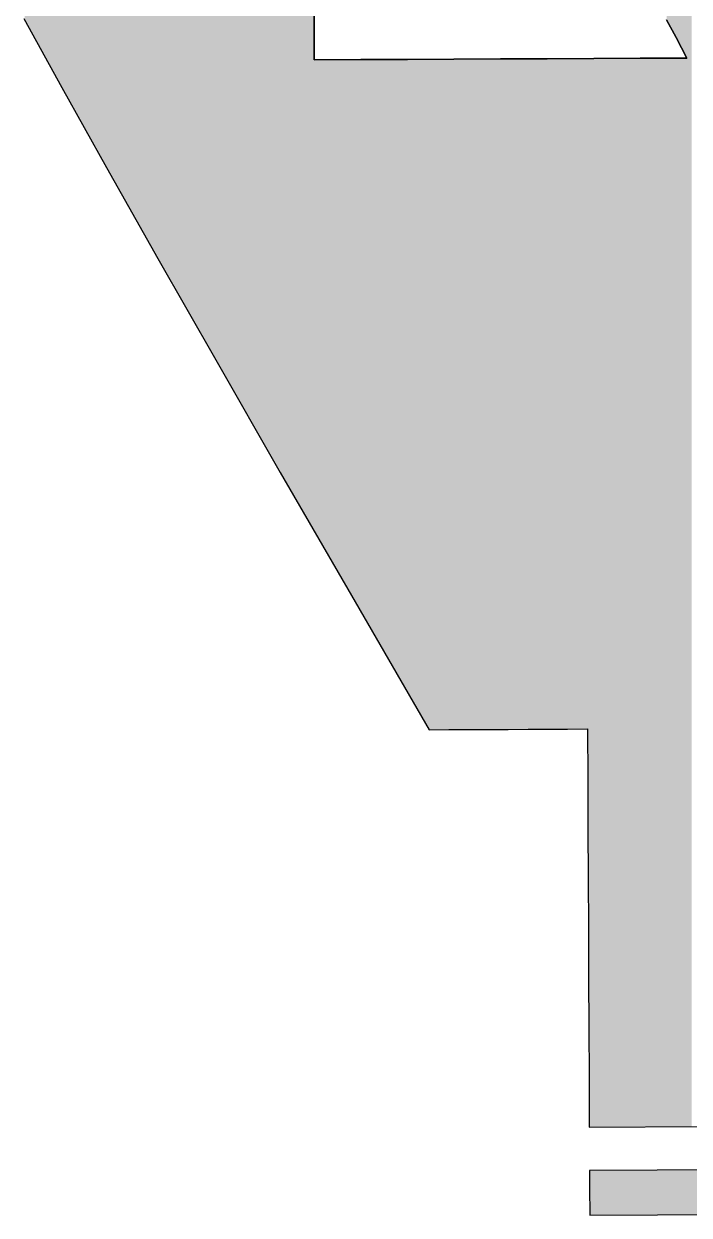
# Model space of a CAD drawing. Extents: x 4.5 to 35.8, y -15.7 to -10.4.
# Drawn here: x 32.185 to 33.65, y -15.619 to -12.997 of the extents above; entities that cross this region are included whole.
import ezdxf

# ---------------------------------------------------------------- set-up
doc = ezdxf.new("R2010")
doc.units = 0
doc.layers.add('LAYER_1', color=7, linetype='CONTINUOUS')

# ---------------------------------------------------------------- blocks, each defined once
blk = doc.blocks.new('*U7')
at = {"layer": 'LAYER_1', "color": 7}
for points in [[(32.1868, -12.9889), (32.1868, -10.5101), (32.2409, -13.0871)], [(32.2409, -13.0871), (32.1868, -10.5101), (32.2409, -10.6016)], [(32.2409, -13.0871), (32.2409, -10.6016), (32.2687, -13.1375)], [(32.2687, -13.1375), (32.2409, -10.6016), (32.2687, -10.6503)], [(32.2687, -13.1375), (32.2687, -10.6503), (32.3082, -13.2083)], [(32.3082, -13.2083), (32.2687, -10.6503), (32.3082, -10.7194)], [(32.3082, -13.2083), (32.3082, -10.7194), (32.3671, -13.3135)], [(32.3671, -13.3135), (32.3082, -10.7194), (32.3671, -10.8244)], [(32.3671, -13.3135), (32.3671, -10.8244), (32.3889, -13.3521)], [(32.3889, -13.3521), (32.3671, -10.8244), (32.3889, -10.8633)], [(32.3889, -13.3521), (32.3889, -10.8633), (32.48, -13.5133)], [(32.48, -13.5133), (32.3889, -10.8633), (32.48, -11.0284)], [(32.48, -13.5133), (32.48, -11.0284), (32.4828, -13.5182)], [(32.4828, -13.5182), (32.48, -11.0284), (32.4828, -11.0335)], [(32.4828, -13.5182), (32.4828, -11.0335), (32.5898, -13.7061)], [(32.5898, -13.7061), (32.4828, -11.0335), (32.5898, -11.2298)], [(32.5898, -13.7061), (32.5898, -11.2298), (32.6074, -13.7369)], [(32.6074, -13.7369), (32.5898, -11.2298), (32.6074, -11.2534)], [(32.6074, -13.7369), (32.6074, -11.2534), (32.6138, -13.7481)], [(32.6138, -13.7481), (32.6074, -11.2534), (32.6138, -11.262)], [(32.6138, -13.7481), (32.6138, -11.262), (32.6648, -13.837)], [(32.6648, -13.837), (32.6138, -11.262), (32.6648, -11.3438)], [(32.6648, -13.837), (32.6648, -11.3438), (32.743, -13.9731)], [(32.743, -13.9731), (32.6648, -11.3438), (32.743, -11.4754)], [(32.743, -13.9731), (32.743, -11.4754), (32.7494, -13.9843)], [(32.7494, -13.9843), (32.743, -11.4754), (32.7494, -11.4865)], [(32.7494, -13.9843), (32.7494, -11.4865), (32.8232, -14.1122)], [(32.8232, -14.1122), (32.7494, -11.4865), (32.8232, -11.6136)], [(32.8232, -14.1122), (32.8232, -12.8824), (32.8233, -14.1124)], [(32.8233, -14.1124), (32.8232, -12.8824), (32.8233, -12.9067)], [(33.621, -13.0273), (33.5999, -12.879), (33.621, -12.8789)], [(33.5999, -12.9881), (33.5999, -12.879), (33.621, -13.0273)], [(33.6373, -13.0589), (33.621, -12.8789), (33.6373, -12.8788)], [(33.621, -13.0273), (33.621, -12.8789), (33.6373, -13.0589)], [(33.6373, -13.0589), (33.6373, -12.8788), (33.6443, -13.0725)], [(33.6443, -13.0725), (33.6373, -12.8788), (33.6443, -12.8788)], [(33.6548, -15.4239), (33.6443, -12.8788), (33.6548, -12.8787)], [(33.6443, -15.4239), (33.6443, -12.8788), (33.6548, -15.4239)], [(32.8233, -14.1124), (32.8233, -12.9067), (32.8234, -14.1126)], [(32.8234, -14.1126), (32.8233, -12.9067), (32.8234, -12.9309)], [(32.8234, -14.1126), (32.8234, -12.9309), (32.8235, -14.1128)], [(32.8235, -14.1128), (32.8234, -12.9309), (32.8235, -12.9552)], [(32.8235, -14.1128), (32.8235, -12.9552), (32.8237, -14.113)], [(32.8237, -14.113), (32.8235, -12.9552), (32.8237, -12.9794)], [(32.8237, -14.113), (32.8237, -12.9794), (32.8238, -14.1132)], [(32.8238, -14.1132), (32.8237, -12.9794), (32.8238, -13.0036)], [(32.8238, -14.1132), (32.8238, -13.0036), (32.8239, -14.1134)], [(32.8239, -14.1134), (32.8238, -13.0036), (32.8239, -13.0279)], [(32.8239, -14.1134), (32.8239, -13.0279), (32.824, -14.1135)], [(32.824, -14.1135), (32.8239, -13.0279), (32.824, -13.0521)], [(32.824, -14.1135), (32.824, -13.0521), (32.8241, -14.1137)], [(32.8241, -14.1137), (32.824, -13.0521), (32.8241, -13.0764)], [(32.8483, -14.1557), (32.8241, -13.0764), (32.8483, -13.0762)], [(32.8241, -14.1137), (32.8241, -13.0764), (32.8483, -14.1557)], [(32.9059, -14.2554), (32.8483, -13.0762), (32.9059, -13.076)], [(32.8483, -14.1557), (32.8483, -13.0762), (32.9059, -14.2554)], [(32.9059, -14.2554), (32.9059, -13.076), (32.9104, -14.2632)], [(32.9104, -14.2632), (32.9059, -13.076), (32.9104, -13.076)], [(32.9266, -14.2912), (32.9104, -13.076), (32.9266, -13.0759)], [(32.9104, -14.2632), (32.9104, -13.076), (32.9266, -14.2912)], [(32.9807, -14.3844), (32.9266, -13.0759), (32.9807, -13.0756)], [(32.9266, -14.2912), (32.9266, -13.0759), (32.9807, -14.3844)], [(32.9976, -14.4135), (32.9807, -13.0756), (32.9976, -13.0755)], [(32.9807, -14.3844), (32.9807, -13.0756), (32.9976, -14.4135)], [(33.0291, -14.4679), (32.9976, -13.0755), (33.0291, -13.0754)], [(32.9976, -14.4135), (32.9976, -13.0755), (33.0291, -14.4679)], [(33.077, -14.5504), (33.0291, -13.0754), (33.077, -13.0752)], [(33.0291, -14.4679), (33.0291, -13.0754), (33.077, -14.5504)], [(33.0848, -14.5503), (33.077, -13.0752), (33.0848, -13.0751)], [(33.077, -14.5504), (33.077, -13.0752), (33.0848, -14.5503)], [(33.1206, -14.5502), (33.0848, -13.0751), (33.1206, -13.075)], [(33.0848, -14.5503), (33.0848, -13.0751), (33.1206, -14.5502)], [(33.1317, -14.5501), (33.1206, -13.075), (33.1317, -13.0749)], [(33.1206, -14.5502), (33.1206, -13.075), (33.1317, -14.5501)], [(33.1317, -14.5501), (33.1317, -13.0749), (33.1404, -14.5501)], [(33.1404, -14.5501), (33.1317, -13.0749), (33.1404, -13.0749)], [(33.1641, -14.55), (33.1404, -13.0749), (33.1641, -13.0748)], [(33.1404, -14.5501), (33.1404, -13.0749), (33.1641, -14.55)], [(33.1719, -14.5499), (33.1641, -13.0748), (33.1719, -13.0747)], [(33.1641, -14.55), (33.1641, -13.0748), (33.1719, -14.5499)], [(33.2077, -14.5498), (33.1719, -13.0747), (33.2077, -13.0746)], [(33.1719, -14.5499), (33.1719, -13.0747), (33.2077, -14.5498)], [(33.2342, -14.5497), (33.2077, -13.0746), (33.2342, -13.0744)], [(33.2077, -14.5498), (33.2077, -13.0746), (33.2342, -14.5497)], [(33.2342, -14.5497), (33.2342, -13.0744), (33.2513, -14.5496)], [(33.2513, -14.5496), (33.2342, -13.0744), (33.2513, -13.0744)], [(33.2591, -14.5495), (33.2513, -13.0744), (33.2591, -13.0743)], [(33.2513, -14.5496), (33.2513, -13.0744), (33.2591, -14.5495)], [(33.2949, -14.5494), (33.2591, -13.0743), (33.2949, -13.0742)], [(33.2591, -14.5495), (33.2591, -13.0743), (33.2949, -14.5494)], [(33.3271, -14.5492), (33.2949, -13.0742), (33.3271, -13.074)], [(33.2949, -14.5494), (33.2949, -13.0742), (33.3271, -14.5492)], [(33.3271, -14.5492), (33.3271, -13.074), (33.3367, -14.5492)], [(33.3367, -14.5492), (33.3271, -13.074), (33.3367, -13.074)], [(33.3367, -14.5492), (33.3367, -13.074), (33.3384, -14.5492)], [(33.3384, -14.5492), (33.3367, -13.074), (33.3384, -13.074)], [(33.3463, -14.5491), (33.3384, -13.074), (33.3463, -13.0739)], [(33.3384, -14.5492), (33.3384, -13.074), (33.3463, -14.5491)], [(33.382, -14.549), (33.3463, -13.0739), (33.382, -13.0738)], [(33.3463, -14.5491), (33.3463, -13.0739), (33.382, -14.549)], [(33.4256, -14.5488), (33.382, -13.0738), (33.4256, -13.0736)], [(33.382, -14.549), (33.382, -13.0738), (33.4256, -14.5488)], [(33.4256, -14.5488), (33.4256, -13.0736), (33.4261, -14.6583)], [(33.4261, -14.6583), (33.4256, -13.0736), (33.4261, -13.0736)], [(33.4266, -14.7678), (33.4261, -13.0736), (33.4266, -13.0735)], [(33.4261, -14.6583), (33.4261, -13.0736), (33.4266, -14.7678)], [(33.4266, -14.7678), (33.4266, -13.0735), (33.4271, -14.8773)], [(33.4271, -14.8773), (33.4266, -13.0735), (33.4271, -13.0735)], [(33.4271, -14.8773), (33.4271, -13.0735), (33.4276, -14.9869)], [(33.4276, -14.9869), (33.4271, -13.0735), (33.4276, -13.0735)], [(33.4276, -14.9869), (33.4276, -13.0735), (33.4281, -15.0964)], [(33.4281, -15.0964), (33.4276, -13.0735), (33.4281, -13.0735)], [(33.4281, -15.0964), (33.4281, -13.0735), (33.4286, -15.2059)], [(33.4286, -15.2059), (33.4281, -13.0735), (33.4286, -13.0735)], [(33.4286, -15.2059), (33.4286, -13.0735), (33.4291, -15.3154)], [(33.4291, -15.3154), (33.4286, -13.0735), (33.4291, -13.0735)], [(33.4291, -15.3154), (33.4291, -13.0735), (33.4296, -15.4249)], [(33.4296, -15.4249), (33.4291, -13.0735), (33.4296, -13.0735)], [(33.4296, -15.4249), (33.4296, -13.0735), (33.4335, -15.4249)], [(33.4335, -15.4249), (33.4296, -13.0735), (33.4335, -13.0735)], [(33.4335, -15.4249), (33.4335, -13.0735), (33.4393, -15.4249)], [(33.4393, -15.4249), (33.4335, -13.0735), (33.4393, -13.0735)], [(33.5207, -15.4245), (33.4393, -13.0735), (33.5207, -13.0731)], [(33.4393, -15.4249), (33.4393, -13.0735), (33.5207, -15.4245)], [(33.5207, -15.4245), (33.5207, -13.0731), (33.5281, -15.4245)], [(33.5281, -15.4245), (33.5207, -13.0731), (33.5281, -13.0731)], [(33.5379, -15.4244), (33.5281, -13.0731), (33.5379, -13.073)], [(33.5281, -15.4245), (33.5281, -13.0731), (33.5379, -15.4244)], [(33.5379, -15.4244), (33.5379, -13.073), (33.5411, -15.4244)], [(33.5411, -15.4244), (33.5379, -13.073), (33.5411, -13.073)], [(33.5411, -15.4244), (33.5411, -13.073), (33.5418, -15.4244)], [(33.5418, -15.4244), (33.5411, -13.073), (33.5418, -13.073)], [(33.5418, -15.4244), (33.5418, -13.073), (33.55, -15.4244)], [(33.55, -15.4244), (33.5418, -13.073), (33.55, -13.073)], [(33.5644, -15.4243), (33.55, -13.073), (33.5644, -13.0729)], [(33.55, -15.4244), (33.55, -13.073), (33.5644, -15.4243)], [(33.581, -15.4242), (33.5644, -13.0729), (33.581, -13.0728)], [(33.5644, -15.4243), (33.5644, -13.0729), (33.581, -15.4242)], [(33.581, -15.4242), (33.581, -13.0728), (33.5892, -15.4242)], [(33.5892, -15.4242), (33.581, -13.0728), (33.5892, -13.0728)], [(33.5999, -15.4241), (33.5892, -13.0728), (33.5999, -13.0727)], [(33.5892, -15.4242), (33.5892, -13.0728), (33.5999, -15.4241)], [(33.5999, -15.4241), (33.5999, -13.0727), (33.621, -15.424)], [(33.621, -15.424), (33.5999, -13.0727), (33.621, -13.0727)], [(33.6373, -15.424), (33.621, -13.0727), (33.6373, -13.0726)], [(33.621, -15.424), (33.621, -13.0727), (33.6373, -15.424)], [(33.6443, -15.4239), (33.6373, -13.0726), (33.6443, -13.0725)], [(33.6373, -15.424), (33.6373, -13.0726), (33.6443, -15.4239)]]:
    blk.add_solid(points, dxfattribs=at)
blk = doc.blocks.new('*U8')
at = {"layer": 'LAYER_1', "color": 7}
for points in [[(34.026, -15.6158), (33.7287, -15.5187), (34.026, -15.5173)], [(34.026, -15.6158), (34.026, -15.5173), (34.0268, -15.6158)], [(34.0268, -15.6158), (34.026, -15.5173), (34.0268, -15.5173)], [(34.324, -15.6144), (34.0268, -15.5173), (34.324, -15.5159)], [(34.0268, -15.6158), (34.0268, -15.5173), (34.324, -15.6144)], [(34.324, -15.6144), (34.324, -15.5159), (34.3248, -15.6144)], [(34.3248, -15.6144), (34.324, -15.5159), (34.3248, -15.5159)], [(34.6221, -15.6131), (34.3248, -15.5159), (34.6221, -15.5146)], [(34.3248, -15.6144), (34.3248, -15.5159), (34.6221, -15.6131)], [(34.6221, -15.6131), (34.6221, -15.5146), (34.6228, -15.6131)], [(34.6228, -15.6131), (34.6221, -15.5146), (34.6228, -15.5146)], [(34.9201, -15.6117), (34.6228, -15.5146), (34.9201, -15.5132)], [(34.6228, -15.6131), (34.6228, -15.5146), (34.9201, -15.6117)], [(34.9201, -15.6117), (34.9201, -15.5132), (34.9209, -15.6117)], [(34.9209, -15.6117), (34.9201, -15.5132), (34.9209, -15.5132)], [(35.2182, -15.6103), (34.9209, -15.5132), (35.2182, -15.5118)], [(34.9209, -15.6117), (34.9209, -15.5132), (35.2182, -15.6103)], [(35.2182, -15.6103), (35.2182, -15.5118), (35.2189, -15.6103)], [(35.2189, -15.6103), (35.2182, -15.5118), (35.2189, -15.5118)], [(35.5162, -15.609), (35.2189, -15.5118), (35.5162, -15.5104)], [(35.2189, -15.6103), (35.2189, -15.5118), (35.5162, -15.609)], [(35.5162, -15.609), (35.5162, -15.5104), (35.517, -15.609)], [(35.517, -15.609), (35.5162, -15.5104), (35.517, -15.5104)], [(35.8142, -15.6076), (35.517, -15.5104), (35.8142, -15.5091)], [(35.517, -15.609), (35.517, -15.5104), (35.8142, -15.6076)], [(35.8142, -15.6076), (35.8142, -15.5091), (35.8144, -15.6076)], [(35.8144, -15.6076), (35.8142, -15.5091), (35.8144, -15.5214)], [(33.43, -15.5323), (33.4299, -15.52), (33.43, -15.52)], [(33.43, -15.5323), (33.43, -15.52), (33.4301, -15.5447)], [(33.4301, -15.5447), (33.43, -15.52), (33.4301, -15.52)], [(33.4301, -15.5447), (33.4301, -15.52), (33.4302, -15.557)], [(33.4302, -15.557), (33.4301, -15.52), (33.4302, -15.52)], [(33.4302, -15.557), (33.4302, -15.52), (33.4303, -15.5693)], [(33.4303, -15.5693), (33.4302, -15.52), (33.4303, -15.52)], [(33.4303, -15.5693), (33.4303, -15.52), (33.4304, -15.5816)], [(33.4304, -15.5816), (33.4303, -15.52), (33.4304, -15.52)], [(33.4304, -15.5816), (33.4304, -15.52), (33.4305, -15.5939)], [(33.4305, -15.5939), (33.4304, -15.52), (33.4305, -15.52)], [(33.4305, -15.5939), (33.4305, -15.52), (33.4306, -15.6062)], [(33.4306, -15.6062), (33.4305, -15.52), (33.4306, -15.52)], [(33.4306, -15.6062), (33.4306, -15.52), (33.4307, -15.6186)], [(33.4307, -15.6186), (33.4306, -15.52), (33.4307, -15.52)], [(33.728, -15.6172), (33.4307, -15.52), (33.728, -15.5187)], [(33.4307, -15.6186), (33.4307, -15.52), (33.728, -15.6172)], [(33.728, -15.6172), (33.728, -15.5187), (33.7287, -15.6172)], [(33.7287, -15.6172), (33.728, -15.5187), (33.7287, -15.5187)], [(33.7287, -15.6172), (33.7287, -15.5187), (34.026, -15.6158)], [(35.8144, -15.6076), (35.8144, -15.5214), (35.8144, -15.6076)], [(35.8144, -15.6076), (35.8144, -15.5214), (35.8144, -15.5337)], [(35.8144, -15.6076), (35.8144, -15.5337), (35.8145, -15.6076)], [(35.8145, -15.6076), (35.8144, -15.5337), (35.8145, -15.546)], [(35.8145, -15.6076), (35.8145, -15.546), (35.8146, -15.6076)], [(35.8146, -15.6076), (35.8145, -15.546), (35.8146, -15.5583)], [(35.8146, -15.6076), (35.8146, -15.5583), (35.8147, -15.6076)], [(35.8147, -15.6076), (35.8146, -15.5583), (35.8147, -15.5706)], [(35.8147, -15.6076), (35.8147, -15.5706), (35.8148, -15.6076)], [(35.8148, -15.6076), (35.8147, -15.5706), (35.8148, -15.5829)], [(35.8148, -15.6076), (35.8148, -15.5829), (35.8149, -15.6076)], [(35.8149, -15.6076), (35.8148, -15.5829), (35.8149, -15.5953)], [(35.8149, -15.6076), (35.8149, -15.5953), (35.815, -15.6076)]]:
    blk.add_solid(points, dxfattribs=at)
blk = doc.blocks.new('BLOCK_2')
at = {"layer": 'LAYER_1'}
for points in [[(32.1848, -12.9853), (32.2687, -13.1375), (32.3671, -13.3135), (32.48, -13.5133), (32.6074, -13.7369), (32.7494, -13.9843), (32.9059, -14.2554), (33.077, -14.5504), (33.1206, -14.5502), (33.1641, -14.55), (33.2077, -14.5498), (33.2513, -14.5496), (33.2949, -14.5494), (33.3384, -14.5492), (33.382, -14.549), (33.4256, -14.5488), (33.4261, -14.6583), (33.4266, -14.7678), (33.4271, -14.8773), (33.4276, -14.9869), (33.4281, -15.0964), (33.4286, -15.2059), (33.4291, -15.3154), (33.4296, -15.4249), (33.6763, -15.4238)], [(32.8237, -12.9794), (32.8238, -13.0036), (32.8239, -13.0279), (32.824, -13.0521), (32.8241, -13.0764), (32.9266, -13.0759), (33.0291, -13.0754), (33.1317, -13.0749), (33.2342, -13.0744), (33.3367, -13.074), (33.4393, -13.0735), (33.5418, -13.073), (33.6443, -13.0725), (33.621, -13.0273), (33.5999, -12.9881)], [(33.5418, -13.073), (33.4393, -13.0735), (33.3367, -13.074), (33.2342, -13.0744), (33.1317, -13.0749), (33.0291, -13.0754), (32.9266, -13.0759), (32.8241, -13.0764), (32.824, -13.0521), (32.8239, -13.0279), (32.8238, -13.0036), (32.8237, -12.9794)], [(33.5999, -12.9881), (33.621, -13.0273), (33.6443, -13.0725), (33.5418, -13.073)], [(33.728, -15.5187), (33.4299, -15.52), (33.43, -15.5323), (33.4301, -15.5447), (33.4302, -15.557), (33.4303, -15.5693), (33.4304, -15.5816), (33.4305, -15.5939), (33.4306, -15.6062), (33.4307, -15.6186), (33.7287, -15.6172)]]:
    blk.add_lwpolyline(points, dxfattribs=at)
at = {"layer": 'LAYER_1', "color": 7}
for name in ['*U7', '*U8']:
    blk.add_blockref(name, (0, 0), dxfattribs=at)

msp = doc.modelspace()

# ---------------------------------------------------------------- block references
at = {"layer": 'LAYER_1'}
msp.add_blockref('BLOCK_2', (0, 0), dxfattribs=at)

doc.saveas('drawing.dxf')
